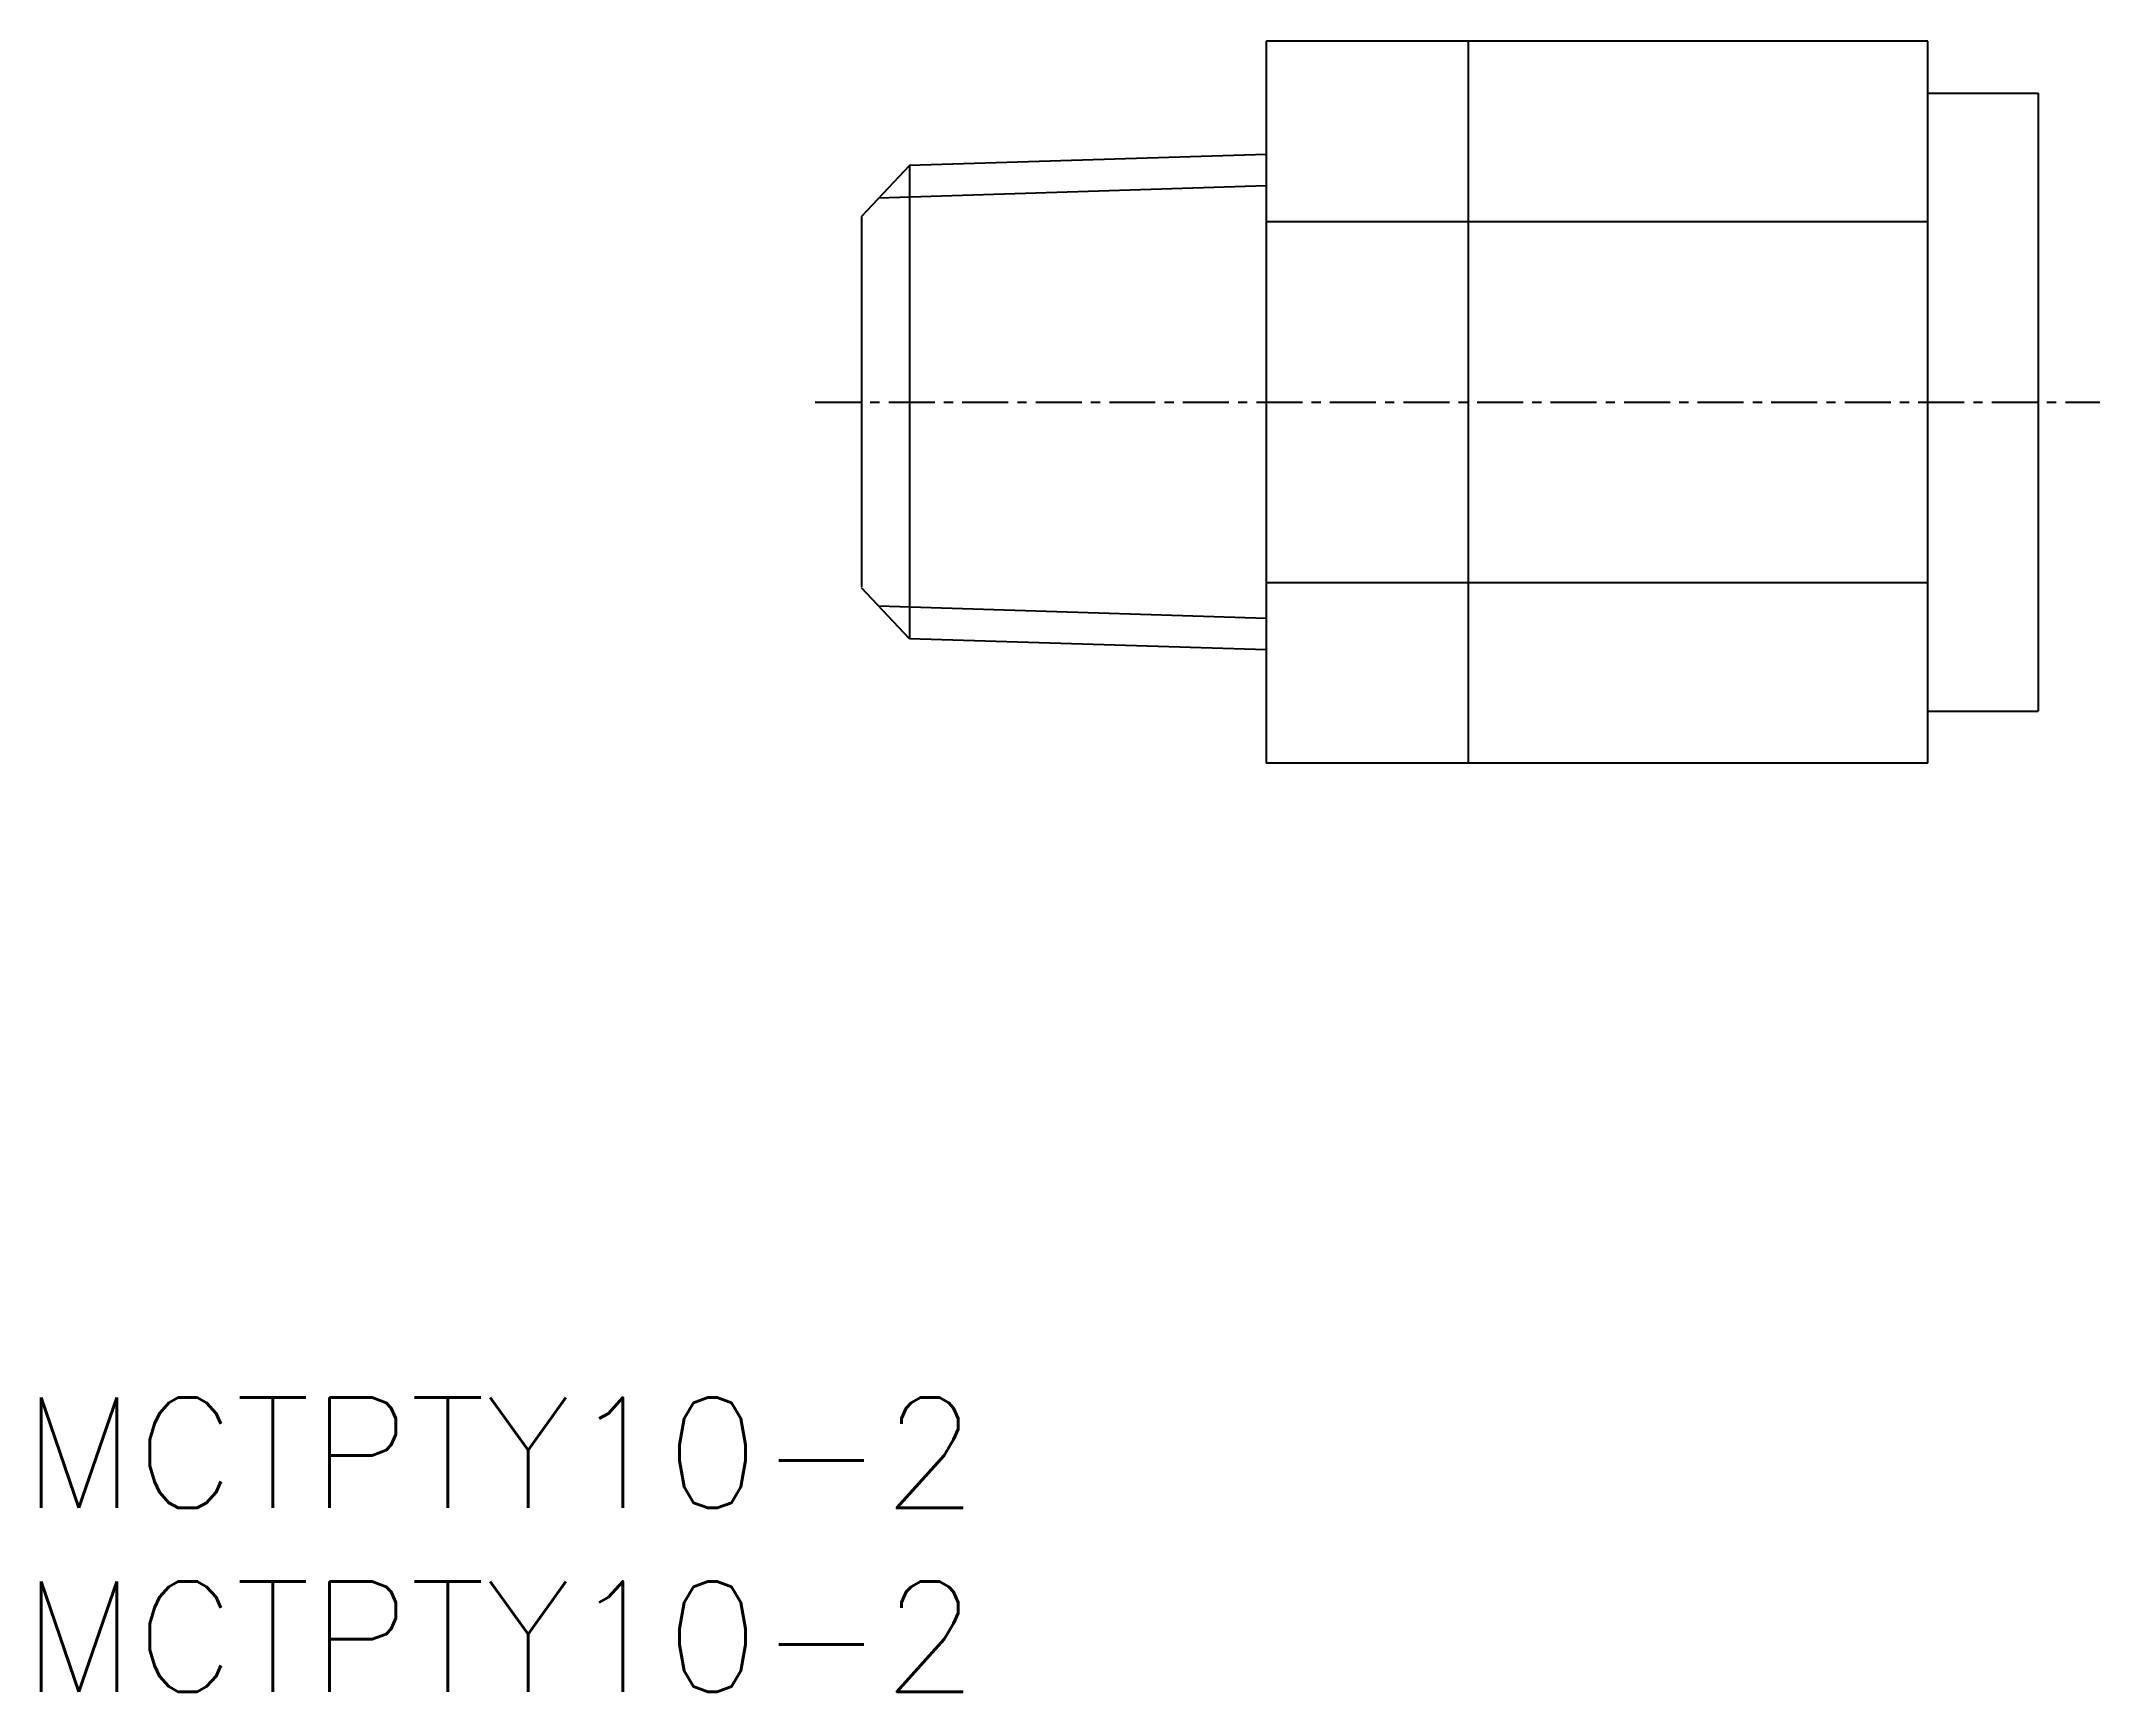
# Model space of a CAD drawing. Extents: x 0.5 to 56.5, y 0 to 44.9.
import ezdxf

# ---------------------------------------------------------------- set-up
doc = ezdxf.new("R2010")
doc.units = 0
doc.linetypes.add('CENTER', pattern=[2, 1.25, -0.25, 0.25, -0.25])
doc.layers.get('0').update_dxf_attribs({"linetype": 'CONTINUOUS'})
doc.layers.add('CENTER', color=1, linetype='CENTER')
doc.styles.get("Standard").update_dxf_attribs({"font": 'txt.shx'})

# ---------------------------------------------------------------- blocks, each defined once
blk = doc.blocks.new('*U2')
at = {"color": 7, "linetype": 'CONTINUOUS'}
blk.add_text('MCTPTY10-2', height=3, dxfattribs=at).set_placement((0, 0))
blk = doc.blocks.new('*U3')
at = {"color": 7, "linetype": 'CONTINUOUS'}
blk.add_text('MCTPTY10-2', height=3, dxfattribs=at).set_placement((0, 5))

msp = doc.modelspace()

# ---------------------------------------------------------------- linework, layer by layer
at = {"color": 7, "linetype": 'CONTINUOUS'}
for p, q in [((33.826, 44.883), (33.826, 25.253)), ((51.826, 44.883), (33.826, 44.883)), ((39.326, 44.883), (39.326, 25.253)), ((51.826, 25.253), (51.826, 44.883)), ((51.826, 43.468), (54.826, 43.468)), ((54.826, 43.468), (54.826, 26.668)), ((24.125, 41.499), (22.826, 40.116)), ((33.826, 41.802), (24.125, 41.499)), ((24.125, 41.499), (24.125, 28.636)), ((33.826, 40.946), (23.297, 40.617)), ((22.826, 40.116), (22.826, 30.047)), ((33.826, 39.975), (51.826, 39.975)), ((24.125, 28.636), (22.826, 30.019)), ((33.826, 30.16), (51.826, 30.16)), ((33.826, 29.189), (23.297, 29.518)), ((33.826, 28.333), (24.125, 28.636)), ((51.826, 26.668), (54.826, 26.668)), ((51.826, 25.253), (33.826, 25.253))]:
    msp.add_line(p, q, dxfattribs=at)
at = {"layer": 'CENTER', "color": 1, "linetype": 'CENTER'}
msp.add_line((21.564, 35.068), (56.501, 35.068), dxfattribs=at)

# ---------------------------------------------------------------- block references
at = {"color": 7, "linetype": 'CONTINUOUS'}
for name in ['*U3', '*U2']:
    msp.add_blockref(name, (0, 0), dxfattribs=at)

doc.saveas('drawing.dxf')
